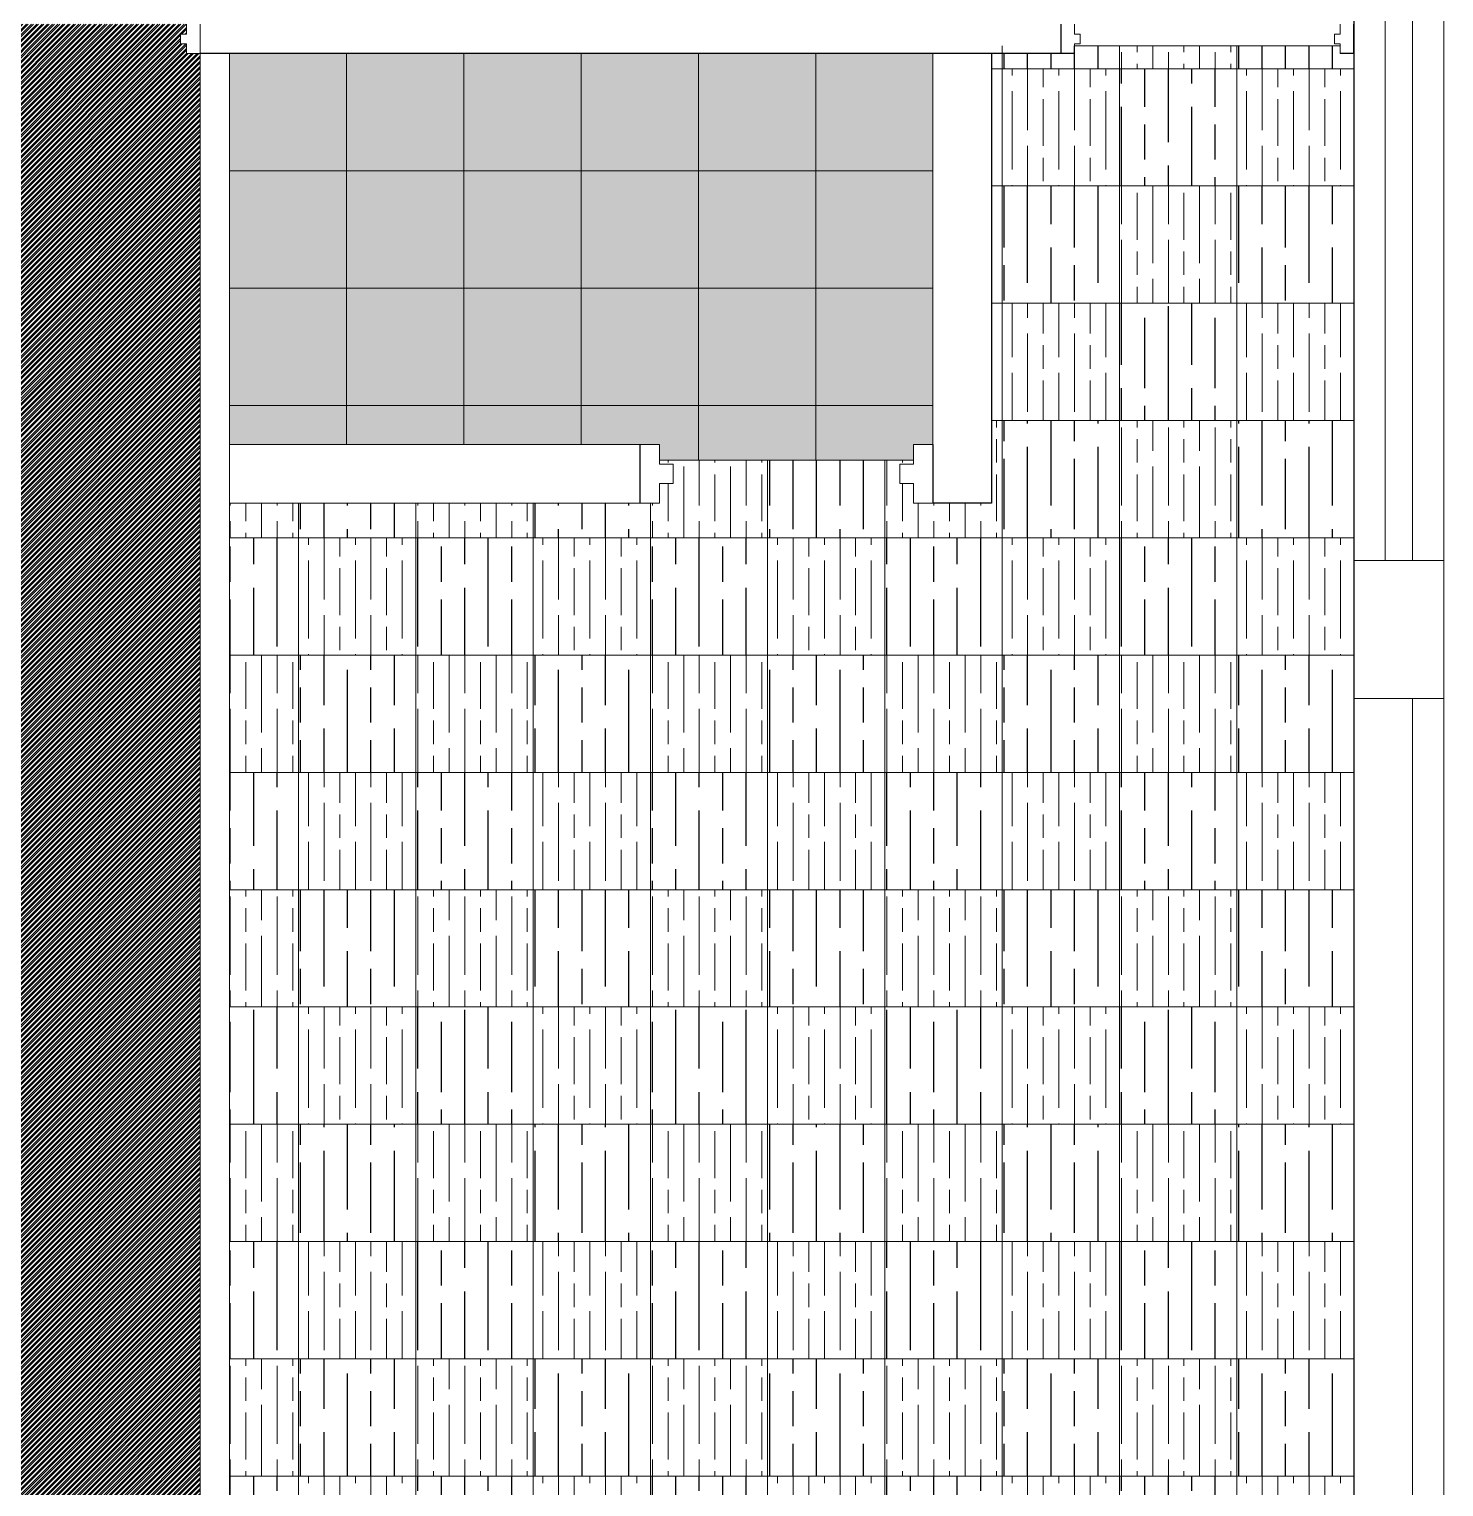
# Model space of a CAD drawing. Header units: millimetres. Extents: x 86441 to 190201, y 16532 to 98188.
# Drawn here: x 164845 to 168464, y 67977 to 71705 of the extents above; entities that cross this region are included whole.
import ezdxf

# ---------------------------------------------------------------- set-up
doc = ezdxf.new("R2010")
doc.units = ezdxf.units.MM
doc.header["$LTSCALE"] = 0.1
doc.layers.add('WINDOW', color=5, linetype='Continuous', lineweight=0)
pattern_1 = [(90, (57119.07, 38086.32), (120, -7e-15), [200, -40]), (90, (57159.07, 38046.32), (120, -7e-15), [120, -30, 60, -30]), (90, (57199.07, 37986.32), (120, -7e-15), [200, -40])]
pattern_2 = [(90, (57119.07, 38086.32), (180, -1e-14), [300, -60]), (90, (57179.07, 38026.32), (180, -1e-14), [180, -45, 90, -45]), (90, (57239.07, 37936.32), (180, -1e-14), [300, -60])]

msp = doc.modelspace()

# ---------------------------------------------------------------- hatches: boundary and pattern name
at = {"true_color": 0x939598, "transparency": 33554687}
h = msp.add_hatch(dxfattribs=at)
h.set_pattern_fill('ANSI32', color=252)
h.set_pattern_definition([(45, (57119.066, 38086.316), (-6.7351921, 6.7351921), []), (45, (57123.556, 38086.316), (-6.7351921, 6.7351921), [])])
h.paths.add_polyline_path([(165281.9, 71642.6), (165246.9, 71642.6), (165246.9, 71667.6), (165231.9, 71667.6), (165231.9, 71692.6), (165246.9, 71692.6), (165246.9, 71717.6), (165228.6, 71717.6), (164566.9, 71717.6), (164566.9, 71692.6), (164581.9, 71692.6), (164581.9, 71667.6), (164566.9, 71667.6), (164566.9, 71642.6), (164531.9, 71642.6), (163818.9, 71642.6), (163516.9, 71642.6), (163516.9, 70050), (164681.9, 70050), (164681.9, 69748), (163516.9, 69748), (163516.9, 69503), (163516.9, 68748), (163516.9, 68648), (163516.9, 67104), (163818.9, 67104), (164566.9, 67104), (164566.9, 67079), (164581.9, 67079), (164581.9, 67049), (165228.6, 67049), (165231.9, 67049), (165231.9, 67079), (165246.9, 67079), (165246.9, 67104), (165281.9, 67104)])
at = {"true_color": 0xffffff, "transparency": 33554610}
h = msp.add_hatch(dxfattribs=at)
h.set_pattern_fill('GOST_WOOD', scale=30)
h.set_pattern_definition(pattern_2)
h.paths.add_polyline_path([(167633.9, 71662.6), (167518.9, 71662.6), (167518.9, 71642.6), (167483.9, 71642.6), (167333.9, 71642.6), (167333.9, 71604), (167633.9, 71604)])
at = {"lineweight": 0, "true_color": 0x636466, "transparency": 33554687}
h = msp.add_hatch(dxfattribs=at)
h.set_pattern_fill('GOST_WOOD', color=251, scale=20)
h.set_pattern_definition(pattern_1)
h.paths.add_polyline_path([(167933.9, 71662.6), (167633.9, 71662.6), (167633.9, 71604), (167933.9, 71604)])
at = {"true_color": 0xffffff, "transparency": 33554610}
h = msp.add_hatch(dxfattribs=at)
h.set_pattern_fill('GOST_WOOD', scale=30)
h.set_pattern_definition(pattern_2)
h.paths.add_polyline_path([(168198.9, 71662.6), (167933.9, 71662.6), (167933.9, 71604), (168233.9, 71604), (168233.9, 71642.6), (168198.9, 71642.6)])
at = {"lineweight": 0, "true_color": 0x939598, "transparency": 33554658}
h = msp.add_hatch(color=252, dxfattribs=at)
h.dxf.hatch_style = 1
h.paths.add_polyline_path([(165656.9, 71642.6), (165356.9, 71642.6), (165356.9, 71342.6), (165656.9, 71342.6)])
at = {"true_color": 0x000000, "transparency": 33554687}
h = msp.add_hatch(color=18, dxfattribs=at)
h.dxf.hatch_style = 1
h.paths.add_polyline_path([(165956.9, 71642.6), (165656.9, 71642.6), (165656.9, 71342.6), (165956.9, 71342.6)])
at = {"lineweight": 0, "true_color": 0x939598, "transparency": 33554658}
h = msp.add_hatch(color=252, dxfattribs=at)
h.dxf.hatch_style = 1
h.paths.add_polyline_path([(166256.9, 71642.6), (165956.9, 71642.6), (165956.9, 71342.6), (166256.9, 71342.6)])
at = {"true_color": 0x000000, "transparency": 33554687}
h = msp.add_hatch(color=18, dxfattribs=at)
h.dxf.hatch_style = 1
h.paths.add_polyline_path([(166556.9, 71642.6), (166256.9, 71642.6), (166256.9, 71342.6), (166556.9, 71342.6)])
at = {"lineweight": 0, "true_color": 0x939598, "transparency": 33554658}
h = msp.add_hatch(color=252, dxfattribs=at)
h.dxf.hatch_style = 1
h.paths.add_polyline_path([(166856.9, 71642.6), (166556.9, 71642.6), (166556.9, 71342.6), (166856.9, 71342.6)])
at = {"true_color": 0x000000, "transparency": 33554687}
h = msp.add_hatch(color=18, dxfattribs=at)
h.dxf.hatch_style = 1
h.paths.add_polyline_path([(167156.9, 71642.6), (166856.9, 71642.6), (166856.9, 71342.6), (167156.9, 71342.6)])
at = {"lineweight": 0, "true_color": 0x636466, "transparency": 33554687}
h = msp.add_hatch(dxfattribs=at)
h.set_pattern_fill('GOST_WOOD', color=251, scale=20)
h.set_pattern_definition(pattern_1)
h.paths.add_polyline_path([(167633.9, 71604), (167333.9, 71604), (167333.9, 71304), (167633.9, 71304)])
at = {"true_color": 0xffffff, "transparency": 33554610}
h = msp.add_hatch(dxfattribs=at)
h.set_pattern_fill('GOST_WOOD', scale=30)
h.set_pattern_definition(pattern_2)
h.paths.add_polyline_path([(167933.9, 71604), (167633.9, 71604), (167633.9, 71304), (167933.9, 71304)])
at = {"lineweight": 0, "true_color": 0x636466, "transparency": 33554687}
h = msp.add_hatch(dxfattribs=at)
h.set_pattern_fill('GOST_WOOD', color=251, scale=20)
h.set_pattern_definition(pattern_1)
h.paths.add_polyline_path([(168233.9, 71604), (167933.9, 71604), (167933.9, 71304), (168233.9, 71304)])
at = {"true_color": 0x000000, "transparency": 33554687}
h = msp.add_hatch(color=18, dxfattribs=at)
h.dxf.hatch_style = 1
h.paths.add_polyline_path([(165656.9, 71342.6), (165356.9, 71342.6), (165356.9, 71042.6), (165656.9, 71042.6)])
at = {"lineweight": 0, "true_color": 0x939598, "transparency": 33554658}
h = msp.add_hatch(color=252, dxfattribs=at)
h.dxf.hatch_style = 1
h.paths.add_polyline_path([(165956.9, 71342.6), (165656.9, 71342.6), (165656.9, 71042.6), (165956.9, 71042.6)])
at = {"true_color": 0x000000, "transparency": 33554687}
h = msp.add_hatch(color=18, dxfattribs=at)
h.dxf.hatch_style = 1
h.paths.add_polyline_path([(166256.9, 71342.6), (165956.9, 71342.6), (165956.9, 71042.6), (166256.9, 71042.6)])
at = {"lineweight": 0, "true_color": 0x939598, "transparency": 33554658}
h = msp.add_hatch(color=252, dxfattribs=at)
h.dxf.hatch_style = 1
h.paths.add_polyline_path([(166556.9, 71342.6), (166256.9, 71342.6), (166256.9, 71042.6), (166556.9, 71042.6)])
at = {"true_color": 0x000000, "transparency": 33554687}
h = msp.add_hatch(color=18, dxfattribs=at)
h.dxf.hatch_style = 1
h.paths.add_polyline_path([(166856.9, 71342.6), (166556.9, 71342.6), (166556.9, 71042.6), (166856.9, 71042.6)])
at = {"lineweight": 0, "true_color": 0x939598, "transparency": 33554658}
h = msp.add_hatch(color=252, dxfattribs=at)
h.dxf.hatch_style = 1
h.paths.add_polyline_path([(167156.9, 71342.6), (166856.9, 71342.6), (166856.9, 71042.6), (167156.9, 71042.6)])
at = {"true_color": 0xffffff, "transparency": 33554610}
h = msp.add_hatch(dxfattribs=at)
h.set_pattern_fill('GOST_WOOD', scale=30)
h.set_pattern_definition(pattern_2)
h.paths.add_polyline_path([(167633.9, 71304), (167333.9, 71304), (167333.9, 71004), (167633.9, 71004)])
at = {"lineweight": 0, "true_color": 0x636466, "transparency": 33554687}
h = msp.add_hatch(dxfattribs=at)
h.set_pattern_fill('GOST_WOOD', color=251, scale=20)
h.set_pattern_definition(pattern_1)
h.paths.add_polyline_path([(167933.9, 71304), (167633.9, 71304), (167633.9, 71004), (167933.9, 71004)])
at = {"true_color": 0xffffff, "transparency": 33554610}
h = msp.add_hatch(dxfattribs=at)
h.set_pattern_fill('GOST_WOOD', scale=30)
h.set_pattern_definition(pattern_2)
h.paths.add_polyline_path([(168233.9, 71304), (167933.9, 71304), (167933.9, 71004), (168233.9, 71004)])
at = {"lineweight": 0, "true_color": 0x939598, "transparency": 33554658}
h = msp.add_hatch(color=252, dxfattribs=at)
h.dxf.hatch_style = 1
h.paths.add_polyline_path([(165656.9, 71042.6), (165356.9, 71042.6), (165356.9, 70742.6), (165656.9, 70742.6)])
at = {"true_color": 0x000000, "transparency": 33554687}
h = msp.add_hatch(color=18, dxfattribs=at)
h.dxf.hatch_style = 1
h.paths.add_polyline_path([(165956.9, 71042.6), (165656.9, 71042.6), (165656.9, 70742.6), (165956.9, 70742.6)])
at = {"lineweight": 0, "true_color": 0x939598, "transparency": 33554658}
h = msp.add_hatch(color=252, dxfattribs=at)
h.dxf.hatch_style = 1
h.paths.add_polyline_path([(166256.9, 71042.6), (165956.9, 71042.6), (165956.9, 70742.6), (166256.9, 70742.6)])
at = {"true_color": 0x000000, "transparency": 33554687}
h = msp.add_hatch(color=18, dxfattribs=at)
h.dxf.hatch_style = 1
h.paths.add_polyline_path([(166556.9, 71042.6), (166256.9, 71042.6), (166256.9, 70742.6), (166556.9, 70742.6)])
at = {"lineweight": 0, "true_color": 0x939598, "transparency": 33554658}
h = msp.add_hatch(color=252, dxfattribs=at)
h.dxf.hatch_style = 1
h.paths.add_polyline_path([(166856.9, 71042.6), (166556.9, 71042.6), (166556.9, 70742.6), (166856.9, 70742.6)])
at = {"true_color": 0x000000, "transparency": 33554687}
h = msp.add_hatch(color=18, dxfattribs=at)
h.dxf.hatch_style = 1
h.paths.add_polyline_path([(167156.9, 71042.6), (166856.9, 71042.6), (166856.9, 70742.6), (167156.9, 70742.6)])
at = {"lineweight": 0, "true_color": 0x636466, "transparency": 33554687}
h = msp.add_hatch(dxfattribs=at)
h.set_pattern_fill('GOST_WOOD', color=251, scale=20)
h.set_pattern_definition(pattern_1)
h.paths.add_polyline_path([(167633.9, 71004), (167333.9, 71004), (167333.9, 70704), (167633.9, 70704)])
at = {"true_color": 0xffffff, "transparency": 33554610}
h = msp.add_hatch(dxfattribs=at)
h.set_pattern_fill('GOST_WOOD', scale=30)
h.set_pattern_definition(pattern_2)
h.paths.add_polyline_path([(167933.9, 71004), (167633.9, 71004), (167633.9, 70704), (167933.9, 70704)])
at = {"lineweight": 0, "true_color": 0x636466, "transparency": 33554687}
h = msp.add_hatch(dxfattribs=at)
h.set_pattern_fill('GOST_WOOD', color=251, scale=20)
h.set_pattern_definition(pattern_1)
h.paths.add_polyline_path([(168233.9, 71004), (167933.9, 71004), (167933.9, 70704), (168233.9, 70704)])
at = {"true_color": 0x000000, "transparency": 33554687}
h = msp.add_hatch(color=18, dxfattribs=at)
h.dxf.hatch_style = 1
h.paths.add_polyline_path([(165656.9, 70742.6), (165356.9, 70742.6), (165356.9, 70642.6), (165656.9, 70642.6)])
at = {"lineweight": 0, "true_color": 0x939598, "transparency": 33554658}
h = msp.add_hatch(color=252, dxfattribs=at)
h.dxf.hatch_style = 1
h.paths.add_polyline_path([(165956.9, 70742.6), (165656.9, 70742.6), (165656.9, 70642.6), (165956.9, 70642.6)])
at = {"true_color": 0x000000, "transparency": 33554687}
h = msp.add_hatch(color=18, dxfattribs=at)
h.dxf.hatch_style = 1
h.paths.add_polyline_path([(166256.9, 70742.6), (165956.9, 70742.6), (165956.9, 70642.6), (166256.9, 70642.6)])
at = {"lineweight": 0, "true_color": 0x939598, "transparency": 33554658}
h = msp.add_hatch(color=252, dxfattribs=at)
h.dxf.hatch_style = 1
h.paths.add_polyline_path([(166556.9, 70742.6), (166256.9, 70742.6), (166256.9, 70642.6), (166456.9, 70642.6), (166456.9, 70602.6), (166556.9, 70602.6)])
at = {"true_color": 0x000000, "transparency": 33554687}
h = msp.add_hatch(color=18, dxfattribs=at)
h.dxf.hatch_style = 1
h.paths.add_polyline_path([(166856.9, 70742.6), (166556.9, 70742.6), (166556.9, 70602.6), (166856.9, 70602.6)])
at = {"lineweight": 0, "true_color": 0x939598, "transparency": 33554658}
h = msp.add_hatch(color=252, dxfattribs=at)
h.dxf.hatch_style = 1
h.paths.add_polyline_path([(167156.9, 70742.6), (166856.9, 70742.6), (166856.9, 70602.6), (167106.9, 70602.6), (167106.9, 70642.6), (167156.9, 70642.6)])
at = {"lineweight": 0, "true_color": 0x636466, "transparency": 33554687}
h = msp.add_hatch(dxfattribs=at)
h.set_pattern_fill('GOST_WOOD', color=251, scale=20)
h.set_pattern_definition(pattern_1)
h.paths.add_polyline_path([(167333.9, 70704), (167306.9, 70704), (167306.9, 70492.6), (167156.9, 70492.6), (167106.9, 70492.6), (167106.9, 70542.6), (167071.9, 70542.6), (167071.9, 70592.6), (167106.9, 70592.6), (167106.9, 70602.6), (167033.9, 70602.6), (167033.9, 70404), (167333.9, 70404)])
at = {"true_color": 0xffffff, "transparency": 33554610}
h = msp.add_hatch(dxfattribs=at)
h.set_pattern_fill('GOST_WOOD', scale=30)
h.set_pattern_definition(pattern_2)
h.paths.add_polyline_path([(167633.9, 70704), (167333.9, 70704), (167333.9, 70404), (167633.9, 70404)])
at = {"lineweight": 0, "true_color": 0x636466, "transparency": 33554687}
h = msp.add_hatch(dxfattribs=at)
h.set_pattern_fill('GOST_WOOD', color=251, scale=20)
h.set_pattern_definition(pattern_1)
h.paths.add_polyline_path([(167933.9, 70704), (167633.9, 70704), (167633.9, 70404), (167933.9, 70404)])
at = {"true_color": 0xffffff, "transparency": 33554610}
h = msp.add_hatch(dxfattribs=at)
h.set_pattern_fill('GOST_WOOD', scale=30)
h.set_pattern_definition(pattern_2)
h.paths.add_polyline_path([(168233.9, 70704), (167933.9, 70704), (167933.9, 70404), (168233.9, 70404)])
at = {"lineweight": 0, "true_color": 0x636466, "transparency": 33554687}
h = msp.add_hatch(dxfattribs=at)
h.set_pattern_fill('GOST_WOOD', color=251, scale=20)
h.set_pattern_definition(pattern_1)
h.paths.add_polyline_path([(166733.9, 70602.6), (166456.9, 70602.6), (166456.9, 70592.6), (166491.9, 70592.6), (166491.9, 70542.6), (166456.9, 70542.6), (166456.9, 70492.6), (166433.9, 70492.6), (166433.9, 70404), (166733.9, 70404)])
at = {"true_color": 0xffffff, "transparency": 33554610}
h = msp.add_hatch(dxfattribs=at)
h.set_pattern_fill('GOST_WOOD', scale=30)
h.set_pattern_definition(pattern_2)
h.paths.add_polyline_path([(167033.9, 70602.6), (166733.9, 70602.6), (166733.9, 70404), (167033.9, 70404)])
at = {"lineweight": 0, "true_color": 0x636466, "transparency": 33554687}
h = msp.add_hatch(dxfattribs=at)
h.set_pattern_fill('GOST_WOOD', color=251, scale=20)
h.set_pattern_definition(pattern_1)
h.paths.add_polyline_path([(165533.9, 70492.6), (165356.9, 70492.6), (165356.9, 70404), (165533.9, 70404)])
at = {"true_color": 0xffffff, "transparency": 33554610}
h = msp.add_hatch(dxfattribs=at)
h.set_pattern_fill('GOST_WOOD', scale=30)
h.set_pattern_definition(pattern_2)
h.paths.add_polyline_path([(165833.9, 70492.6), (165533.9, 70492.6), (165533.9, 70404), (165833.9, 70404)])
at = {"lineweight": 0, "true_color": 0x636466, "transparency": 33554687}
h = msp.add_hatch(dxfattribs=at)
h.set_pattern_fill('GOST_WOOD', color=251, scale=20)
h.set_pattern_definition(pattern_1)
h.paths.add_polyline_path([(166133.9, 70492.6), (165833.9, 70492.6), (165833.9, 70404), (166133.9, 70404)])
at = {"true_color": 0xffffff, "transparency": 33554610}
h = msp.add_hatch(dxfattribs=at)
h.set_pattern_fill('GOST_WOOD', scale=30)
h.set_pattern_definition(pattern_2)
h.paths.add_polyline_path([(166433.9, 70492.6), (166406.9, 70492.6), (166133.9, 70492.6), (166133.9, 70404), (166433.9, 70404)])
h = msp.add_hatch(dxfattribs=at)
h.set_pattern_fill('GOST_WOOD', scale=30)
h.set_pattern_definition(pattern_2)
h.paths.add_polyline_path([(165533.9, 70404), (165356.9, 70404), (165356.9, 70104), (165533.9, 70104)])
at = {"lineweight": 0, "true_color": 0x636466, "transparency": 33554687}
h = msp.add_hatch(dxfattribs=at)
h.set_pattern_fill('GOST_WOOD', color=251, scale=20)
h.set_pattern_definition(pattern_1)
h.paths.add_polyline_path([(165833.9, 70404), (165533.9, 70404), (165533.9, 70104), (165833.9, 70104)])
at = {"true_color": 0xffffff, "transparency": 33554610}
h = msp.add_hatch(dxfattribs=at)
h.set_pattern_fill('GOST_WOOD', scale=30)
h.set_pattern_definition(pattern_2)
h.paths.add_polyline_path([(166133.9, 70404), (165833.9, 70404), (165833.9, 70104), (166133.9, 70104)])
at = {"lineweight": 0, "true_color": 0x636466, "transparency": 33554687}
h = msp.add_hatch(dxfattribs=at)
h.set_pattern_fill('GOST_WOOD', color=251, scale=20)
h.set_pattern_definition(pattern_1)
h.paths.add_polyline_path([(166433.9, 70404), (166133.9, 70404), (166133.9, 70104), (166433.9, 70104)])
at = {"true_color": 0xffffff, "transparency": 33554610}
h = msp.add_hatch(dxfattribs=at)
h.set_pattern_fill('GOST_WOOD', scale=30)
h.set_pattern_definition(pattern_2)
h.paths.add_polyline_path([(166733.9, 70404), (166433.9, 70404), (166433.9, 70104), (166733.9, 70104)])
at = {"lineweight": 0, "true_color": 0x636466, "transparency": 33554687}
h = msp.add_hatch(dxfattribs=at)
h.set_pattern_fill('GOST_WOOD', color=251, scale=20)
h.set_pattern_definition(pattern_1)
h.paths.add_polyline_path([(167033.9, 70404), (166733.9, 70404), (166733.9, 70104), (167033.9, 70104)])
at = {"true_color": 0xffffff, "transparency": 33554610}
h = msp.add_hatch(dxfattribs=at)
h.set_pattern_fill('GOST_WOOD', scale=30)
h.set_pattern_definition(pattern_2)
h.paths.add_polyline_path([(167333.9, 70404), (167033.9, 70404), (167033.9, 70104), (167333.9, 70104)])
at = {"lineweight": 0, "true_color": 0x636466, "transparency": 33554687}
h = msp.add_hatch(dxfattribs=at)
h.set_pattern_fill('GOST_WOOD', color=251, scale=20)
h.set_pattern_definition(pattern_1)
h.paths.add_polyline_path([(167633.9, 70404), (167333.9, 70404), (167333.9, 70104), (167633.9, 70104)])
at = {"true_color": 0xffffff, "transparency": 33554610}
h = msp.add_hatch(dxfattribs=at)
h.set_pattern_fill('GOST_WOOD', scale=30)
h.set_pattern_definition(pattern_2)
h.paths.add_polyline_path([(167933.9, 70404), (167633.9, 70404), (167633.9, 70104), (167933.9, 70104)])
at = {"lineweight": 0, "true_color": 0x636466, "transparency": 33554687}
h = msp.add_hatch(dxfattribs=at)
h.set_pattern_fill('GOST_WOOD', color=251, scale=20)
h.set_pattern_definition(pattern_1)
h.paths.add_polyline_path([(168233.9, 70404), (167933.9, 70404), (167933.9, 70104), (168233.9, 70104)])
h = msp.add_hatch(dxfattribs=at)
h.set_pattern_fill('GOST_WOOD', color=251, scale=20)
h.set_pattern_definition(pattern_1)
h.paths.add_polyline_path([(165533.9, 70104), (165356.9, 70104), (165356.9, 69804), (165533.9, 69804)])
at = {"true_color": 0xffffff, "transparency": 33554610}
h = msp.add_hatch(dxfattribs=at)
h.set_pattern_fill('GOST_WOOD', scale=30)
h.set_pattern_definition(pattern_2)
h.paths.add_polyline_path([(165833.9, 70104), (165533.9, 70104), (165533.9, 69804), (165833.9, 69804)])
at = {"lineweight": 0, "true_color": 0x636466, "transparency": 33554687}
h = msp.add_hatch(dxfattribs=at)
h.set_pattern_fill('GOST_WOOD', color=251, scale=20)
h.set_pattern_definition(pattern_1)
h.paths.add_polyline_path([(166133.9, 70104), (165833.9, 70104), (165833.9, 69804), (166133.9, 69804)])
at = {"true_color": 0xffffff, "transparency": 33554610}
h = msp.add_hatch(dxfattribs=at)
h.set_pattern_fill('GOST_WOOD', scale=30)
h.set_pattern_definition(pattern_2)
h.paths.add_polyline_path([(166433.9, 70104), (166133.9, 70104), (166133.9, 69804), (166433.9, 69804)])
at = {"lineweight": 0, "true_color": 0x636466, "transparency": 33554687}
h = msp.add_hatch(dxfattribs=at)
h.set_pattern_fill('GOST_WOOD', color=251, scale=20)
h.set_pattern_definition(pattern_1)
h.paths.add_polyline_path([(166733.9, 70104), (166433.9, 70104), (166433.9, 69804), (166733.9, 69804)])
at = {"true_color": 0xffffff, "transparency": 33554610}
h = msp.add_hatch(dxfattribs=at)
h.set_pattern_fill('GOST_WOOD', scale=30)
h.set_pattern_definition(pattern_2)
h.paths.add_polyline_path([(167033.9, 70104), (166733.9, 70104), (166733.9, 69804), (167033.9, 69804)])
at = {"lineweight": 0, "true_color": 0x636466, "transparency": 33554687}
h = msp.add_hatch(dxfattribs=at)
h.set_pattern_fill('GOST_WOOD', color=251, scale=20)
h.set_pattern_definition(pattern_1)
h.paths.add_polyline_path([(167333.9, 70104), (167033.9, 70104), (167033.9, 69804), (167333.9, 69804)])
at = {"true_color": 0xffffff, "transparency": 33554610}
h = msp.add_hatch(dxfattribs=at)
h.set_pattern_fill('GOST_WOOD', scale=30)
h.set_pattern_definition(pattern_2)
h.paths.add_polyline_path([(167633.9, 70104), (167333.9, 70104), (167333.9, 69804), (167633.9, 69804)])
at = {"lineweight": 0, "true_color": 0x636466, "transparency": 33554687}
h = msp.add_hatch(dxfattribs=at)
h.set_pattern_fill('GOST_WOOD', color=251, scale=20)
h.set_pattern_definition(pattern_1)
h.paths.add_polyline_path([(167933.9, 70104), (167633.9, 70104), (167633.9, 69804), (167933.9, 69804)])
at = {"true_color": 0xffffff, "transparency": 33554610}
h = msp.add_hatch(dxfattribs=at)
h.set_pattern_fill('GOST_WOOD', scale=30)
h.set_pattern_definition(pattern_2)
h.paths.add_polyline_path([(168233.9, 70104), (167933.9, 70104), (167933.9, 69804), (168233.9, 69804)])
h = msp.add_hatch(dxfattribs=at)
h.set_pattern_fill('GOST_WOOD', scale=30)
h.set_pattern_definition(pattern_2)
h.paths.add_polyline_path([(165533.9, 69804), (165356.9, 69804), (165356.9, 69504), (165533.9, 69504)])
at = {"lineweight": 0, "true_color": 0x636466, "transparency": 33554687}
h = msp.add_hatch(dxfattribs=at)
h.set_pattern_fill('GOST_WOOD', color=251, scale=20)
h.set_pattern_definition(pattern_1)
h.paths.add_polyline_path([(165833.9, 69804), (165533.9, 69804), (165533.9, 69504), (165833.9, 69504)])
at = {"true_color": 0xffffff, "transparency": 33554610}
h = msp.add_hatch(dxfattribs=at)
h.set_pattern_fill('GOST_WOOD', scale=30)
h.set_pattern_definition(pattern_2)
h.paths.add_polyline_path([(166133.9, 69804), (165833.9, 69804), (165833.9, 69504), (166133.9, 69504)])
at = {"lineweight": 0, "true_color": 0x636466, "transparency": 33554687}
h = msp.add_hatch(dxfattribs=at)
h.set_pattern_fill('GOST_WOOD', color=251, scale=20)
h.set_pattern_definition(pattern_1)
h.paths.add_polyline_path([(166433.9, 69804), (166133.9, 69804), (166133.9, 69504), (166433.9, 69504)])
at = {"true_color": 0xffffff, "transparency": 33554610}
h = msp.add_hatch(dxfattribs=at)
h.set_pattern_fill('GOST_WOOD', scale=30)
h.set_pattern_definition(pattern_2)
h.paths.add_polyline_path([(166733.9, 69804), (166433.9, 69804), (166433.9, 69504), (166733.9, 69504)])
at = {"lineweight": 0, "true_color": 0x636466, "transparency": 33554687}
h = msp.add_hatch(dxfattribs=at)
h.set_pattern_fill('GOST_WOOD', color=251, scale=20)
h.set_pattern_definition(pattern_1)
h.paths.add_polyline_path([(167033.9, 69804), (166733.9, 69804), (166733.9, 69504), (167033.9, 69504)])
at = {"true_color": 0xffffff, "transparency": 33554610}
h = msp.add_hatch(dxfattribs=at)
h.set_pattern_fill('GOST_WOOD', scale=30)
h.set_pattern_definition(pattern_2)
h.paths.add_polyline_path([(167333.9, 69804), (167033.9, 69804), (167033.9, 69504), (167333.9, 69504)])
at = {"lineweight": 0, "true_color": 0x636466, "transparency": 33554687}
h = msp.add_hatch(dxfattribs=at)
h.set_pattern_fill('GOST_WOOD', color=251, scale=20)
h.set_pattern_definition(pattern_1)
h.paths.add_polyline_path([(167633.9, 69804), (167333.9, 69804), (167333.9, 69504), (167633.9, 69504)])
at = {"true_color": 0xffffff, "transparency": 33554610}
h = msp.add_hatch(dxfattribs=at)
h.set_pattern_fill('GOST_WOOD', scale=30)
h.set_pattern_definition(pattern_2)
h.paths.add_polyline_path([(167933.9, 69804), (167633.9, 69804), (167633.9, 69504), (167933.9, 69504)])
at = {"lineweight": 0, "true_color": 0x636466, "transparency": 33554687}
h = msp.add_hatch(dxfattribs=at)
h.set_pattern_fill('GOST_WOOD', color=251, scale=20)
h.set_pattern_definition(pattern_1)
h.paths.add_polyline_path([(168233.9, 69804), (167933.9, 69804), (167933.9, 69504), (168233.9, 69504)])
h = msp.add_hatch(dxfattribs=at)
h.set_pattern_fill('GOST_WOOD', color=251, scale=20)
h.set_pattern_definition(pattern_1)
h.paths.add_polyline_path([(165533.9, 69504), (165356.9, 69504), (165356.9, 69204), (165533.9, 69204)])
at = {"true_color": 0xffffff, "transparency": 33554610}
h = msp.add_hatch(dxfattribs=at)
h.set_pattern_fill('GOST_WOOD', scale=30)
h.set_pattern_definition(pattern_2)
h.paths.add_polyline_path([(165833.9, 69504), (165533.9, 69504), (165533.9, 69204), (165833.9, 69204)])
at = {"lineweight": 0, "true_color": 0x636466, "transparency": 33554687}
h = msp.add_hatch(dxfattribs=at)
h.set_pattern_fill('GOST_WOOD', color=251, scale=20)
h.set_pattern_definition(pattern_1)
h.paths.add_polyline_path([(166133.9, 69504), (165833.9, 69504), (165833.9, 69204), (166133.9, 69204)])
at = {"true_color": 0xffffff, "transparency": 33554610}
h = msp.add_hatch(dxfattribs=at)
h.set_pattern_fill('GOST_WOOD', scale=30)
h.set_pattern_definition(pattern_2)
h.paths.add_polyline_path([(166433.9, 69504), (166133.9, 69504), (166133.9, 69204), (166433.9, 69204)])
at = {"lineweight": 0, "true_color": 0x636466, "transparency": 33554687}
h = msp.add_hatch(dxfattribs=at)
h.set_pattern_fill('GOST_WOOD', color=251, scale=20)
h.set_pattern_definition(pattern_1)
h.paths.add_polyline_path([(166733.9, 69504), (166433.9, 69504), (166433.9, 69204), (166733.9, 69204)])
at = {"true_color": 0xffffff, "transparency": 33554610}
h = msp.add_hatch(dxfattribs=at)
h.set_pattern_fill('GOST_WOOD', scale=30)
h.set_pattern_definition(pattern_2)
h.paths.add_polyline_path([(167033.9, 69504), (166733.9, 69504), (166733.9, 69204), (167033.9, 69204)])
at = {"lineweight": 0, "true_color": 0x636466, "transparency": 33554687}
h = msp.add_hatch(dxfattribs=at)
h.set_pattern_fill('GOST_WOOD', color=251, scale=20)
h.set_pattern_definition(pattern_1)
h.paths.add_polyline_path([(167333.9, 69504), (167033.9, 69504), (167033.9, 69204), (167333.9, 69204)])
at = {"true_color": 0xffffff, "transparency": 33554610}
h = msp.add_hatch(dxfattribs=at)
h.set_pattern_fill('GOST_WOOD', scale=30)
h.set_pattern_definition(pattern_2)
h.paths.add_polyline_path([(167633.9, 69504), (167333.9, 69504), (167333.9, 69204), (167633.9, 69204)])
at = {"lineweight": 0, "true_color": 0x636466, "transparency": 33554687}
h = msp.add_hatch(dxfattribs=at)
h.set_pattern_fill('GOST_WOOD', color=251, scale=20)
h.set_pattern_definition(pattern_1)
h.paths.add_polyline_path([(167933.9, 69504), (167633.9, 69504), (167633.9, 69204), (167933.9, 69204)])
at = {"true_color": 0xffffff, "transparency": 33554610}
h = msp.add_hatch(dxfattribs=at)
h.set_pattern_fill('GOST_WOOD', scale=30)
h.set_pattern_definition(pattern_2)
h.paths.add_polyline_path([(168233.9, 69504), (167933.9, 69504), (167933.9, 69204), (168233.9, 69204)])
h = msp.add_hatch(dxfattribs=at)
h.set_pattern_fill('GOST_WOOD', scale=30)
h.set_pattern_definition(pattern_2)
h.paths.add_polyline_path([(165533.9, 69204), (165356.9, 69204), (165356.9, 68904), (165533.9, 68904)])
at = {"lineweight": 0, "true_color": 0x636466, "transparency": 33554687}
h = msp.add_hatch(dxfattribs=at)
h.set_pattern_fill('GOST_WOOD', color=251, scale=20)
h.set_pattern_definition(pattern_1)
h.paths.add_polyline_path([(165833.9, 69204), (165533.9, 69204), (165533.9, 68904), (165833.9, 68904)])
at = {"true_color": 0xffffff, "transparency": 33554610}
h = msp.add_hatch(dxfattribs=at)
h.set_pattern_fill('GOST_WOOD', scale=30)
h.set_pattern_definition(pattern_2)
h.paths.add_polyline_path([(166133.9, 69204), (165833.9, 69204), (165833.9, 68904), (166133.9, 68904)])
at = {"lineweight": 0, "true_color": 0x636466, "transparency": 33554687}
h = msp.add_hatch(dxfattribs=at)
h.set_pattern_fill('GOST_WOOD', color=251, scale=20)
h.set_pattern_definition(pattern_1)
h.paths.add_polyline_path([(166433.9, 69204), (166133.9, 69204), (166133.9, 68904), (166433.9, 68904)])
at = {"true_color": 0xffffff, "transparency": 33554610}
h = msp.add_hatch(dxfattribs=at)
h.set_pattern_fill('GOST_WOOD', scale=30)
h.set_pattern_definition(pattern_2)
h.paths.add_polyline_path([(166733.9, 69204), (166433.9, 69204), (166433.9, 68904), (166733.9, 68904)])
at = {"lineweight": 0, "true_color": 0x636466, "transparency": 33554687}
h = msp.add_hatch(dxfattribs=at)
h.set_pattern_fill('GOST_WOOD', color=251, scale=20)
h.set_pattern_definition(pattern_1)
h.paths.add_polyline_path([(167033.9, 69204), (166733.9, 69204), (166733.9, 68904), (167033.9, 68904)])
at = {"true_color": 0xffffff, "transparency": 33554610}
h = msp.add_hatch(dxfattribs=at)
h.set_pattern_fill('GOST_WOOD', scale=30)
h.set_pattern_definition(pattern_2)
h.paths.add_polyline_path([(167333.9, 69204), (167033.9, 69204), (167033.9, 68904), (167333.9, 68904)])
at = {"lineweight": 0, "true_color": 0x636466, "transparency": 33554687}
h = msp.add_hatch(dxfattribs=at)
h.set_pattern_fill('GOST_WOOD', color=251, scale=20)
h.set_pattern_definition(pattern_1)
h.paths.add_polyline_path([(167633.9, 69204), (167333.9, 69204), (167333.9, 68904), (167633.9, 68904)])
at = {"true_color": 0xffffff, "transparency": 33554610}
h = msp.add_hatch(dxfattribs=at)
h.set_pattern_fill('GOST_WOOD', scale=30)
h.set_pattern_definition(pattern_2)
h.paths.add_polyline_path([(167933.9, 69204), (167633.9, 69204), (167633.9, 68904), (167933.9, 68904)])
at = {"lineweight": 0, "true_color": 0x636466, "transparency": 33554687}
h = msp.add_hatch(dxfattribs=at)
h.set_pattern_fill('GOST_WOOD', color=251, scale=20)
h.set_pattern_definition(pattern_1)
h.paths.add_polyline_path([(168233.9, 69204), (167933.9, 69204), (167933.9, 68904), (168233.9, 68904)])
h = msp.add_hatch(dxfattribs=at)
h.set_pattern_fill('GOST_WOOD', color=251, scale=20)
h.set_pattern_definition(pattern_1)
h.paths.add_polyline_path([(165533.9, 68904), (165356.9, 68904), (165356.9, 68604), (165533.9, 68604)])
at = {"true_color": 0xffffff, "transparency": 33554610}
h = msp.add_hatch(dxfattribs=at)
h.set_pattern_fill('GOST_WOOD', scale=30)
h.set_pattern_definition(pattern_2)
h.paths.add_polyline_path([(165833.9, 68904), (165533.9, 68904), (165533.9, 68604), (165833.9, 68604)])
at = {"lineweight": 0, "true_color": 0x636466, "transparency": 33554687}
h = msp.add_hatch(dxfattribs=at)
h.set_pattern_fill('GOST_WOOD', color=251, scale=20)
h.set_pattern_definition(pattern_1)
h.paths.add_polyline_path([(166133.9, 68904), (165833.9, 68904), (165833.9, 68604), (166133.9, 68604)])
at = {"true_color": 0xffffff, "transparency": 33554610}
h = msp.add_hatch(dxfattribs=at)
h.set_pattern_fill('GOST_WOOD', scale=30)
h.set_pattern_definition(pattern_2)
h.paths.add_polyline_path([(166433.9, 68904), (166133.9, 68904), (166133.9, 68604), (166433.9, 68604)])
at = {"lineweight": 0, "true_color": 0x636466, "transparency": 33554687}
h = msp.add_hatch(dxfattribs=at)
h.set_pattern_fill('GOST_WOOD', color=251, scale=20)
h.set_pattern_definition(pattern_1)
h.paths.add_polyline_path([(166733.9, 68904), (166433.9, 68904), (166433.9, 68604), (166733.9, 68604)])
at = {"true_color": 0xffffff, "transparency": 33554610}
h = msp.add_hatch(dxfattribs=at)
h.set_pattern_fill('GOST_WOOD', scale=30)
h.set_pattern_definition(pattern_2)
h.paths.add_polyline_path([(167033.9, 68904), (166733.9, 68904), (166733.9, 68604), (167033.9, 68604)])
at = {"lineweight": 0, "true_color": 0x636466, "transparency": 33554687}
h = msp.add_hatch(dxfattribs=at)
h.set_pattern_fill('GOST_WOOD', color=251, scale=20)
h.set_pattern_definition(pattern_1)
h.paths.add_polyline_path([(167333.9, 68904), (167033.9, 68904), (167033.9, 68604), (167333.9, 68604)])
at = {"true_color": 0xffffff, "transparency": 33554610}
h = msp.add_hatch(dxfattribs=at)
h.set_pattern_fill('GOST_WOOD', scale=30)
h.set_pattern_definition(pattern_2)
h.paths.add_polyline_path([(167633.9, 68904), (167333.9, 68904), (167333.9, 68604), (167633.9, 68604)])
at = {"lineweight": 0, "true_color": 0x636466, "transparency": 33554687}
h = msp.add_hatch(dxfattribs=at)
h.set_pattern_fill('GOST_WOOD', color=251, scale=20)
h.set_pattern_definition(pattern_1)
h.paths.add_polyline_path([(167933.9, 68904), (167633.9, 68904), (167633.9, 68604), (167933.9, 68604)])
at = {"true_color": 0xffffff, "transparency": 33554610}
h = msp.add_hatch(dxfattribs=at)
h.set_pattern_fill('GOST_WOOD', scale=30)
h.set_pattern_definition(pattern_2)
h.paths.add_polyline_path([(168233.9, 68904), (167933.9, 68904), (167933.9, 68604), (168233.9, 68604)])
h = msp.add_hatch(dxfattribs=at)
h.set_pattern_fill('GOST_WOOD', scale=30)
h.set_pattern_definition(pattern_2)
h.paths.add_polyline_path([(165533.9, 68604), (165356.9, 68604), (165356.9, 68304), (165533.9, 68304)])
at = {"lineweight": 0, "true_color": 0x636466, "transparency": 33554687}
h = msp.add_hatch(dxfattribs=at)
h.set_pattern_fill('GOST_WOOD', color=251, scale=20)
h.set_pattern_definition(pattern_1)
h.paths.add_polyline_path([(165833.9, 68604), (165533.9, 68604), (165533.9, 68304), (165833.9, 68304)])
at = {"true_color": 0xffffff, "transparency": 33554610}
h = msp.add_hatch(dxfattribs=at)
h.set_pattern_fill('GOST_WOOD', scale=30)
h.set_pattern_definition(pattern_2)
h.paths.add_polyline_path([(166133.9, 68604), (165833.9, 68604), (165833.9, 68304), (166133.9, 68304)])
at = {"lineweight": 0, "true_color": 0x636466, "transparency": 33554687}
h = msp.add_hatch(dxfattribs=at)
h.set_pattern_fill('GOST_WOOD', color=251, scale=20)
h.set_pattern_definition(pattern_1)
h.paths.add_polyline_path([(166433.9, 68604), (166133.9, 68604), (166133.9, 68304), (166433.9, 68304)])
at = {"true_color": 0xffffff, "transparency": 33554610}
h = msp.add_hatch(dxfattribs=at)
h.set_pattern_fill('GOST_WOOD', scale=30)
h.set_pattern_definition(pattern_2)
h.paths.add_polyline_path([(166733.9, 68604), (166433.9, 68604), (166433.9, 68304), (166733.9, 68304)])
at = {"lineweight": 0, "true_color": 0x636466, "transparency": 33554687}
h = msp.add_hatch(dxfattribs=at)
h.set_pattern_fill('GOST_WOOD', color=251, scale=20)
h.set_pattern_definition(pattern_1)
h.paths.add_polyline_path([(167033.9, 68604), (166733.9, 68604), (166733.9, 68304), (167033.9, 68304)])
at = {"true_color": 0xffffff, "transparency": 33554610}
h = msp.add_hatch(dxfattribs=at)
h.set_pattern_fill('GOST_WOOD', scale=30)
h.set_pattern_definition(pattern_2)
h.paths.add_polyline_path([(167333.9, 68604), (167033.9, 68604), (167033.9, 68304), (167333.9, 68304)])
at = {"lineweight": 0, "true_color": 0x636466, "transparency": 33554687}
h = msp.add_hatch(dxfattribs=at)
h.set_pattern_fill('GOST_WOOD', color=251, scale=20)
h.set_pattern_definition(pattern_1)
h.paths.add_polyline_path([(167633.9, 68604), (167333.9, 68604), (167333.9, 68304), (167633.9, 68304)])
at = {"true_color": 0xffffff, "transparency": 33554610}
h = msp.add_hatch(dxfattribs=at)
h.set_pattern_fill('GOST_WOOD', scale=30)
h.set_pattern_definition(pattern_2)
h.paths.add_polyline_path([(167933.9, 68604), (167633.9, 68604), (167633.9, 68304), (167933.9, 68304)])
at = {"lineweight": 0, "true_color": 0x636466, "transparency": 33554687}
h = msp.add_hatch(dxfattribs=at)
h.set_pattern_fill('GOST_WOOD', color=251, scale=20)
h.set_pattern_definition(pattern_1)
h.paths.add_polyline_path([(168233.9, 68604), (167933.9, 68604), (167933.9, 68304), (168233.9, 68304)])
h = msp.add_hatch(dxfattribs=at)
h.set_pattern_fill('GOST_WOOD', color=251, scale=20)
h.set_pattern_definition(pattern_1)
h.paths.add_polyline_path([(165533.9, 68304), (165356.9, 68304), (165356.9, 68004), (165533.9, 68004)])
at = {"true_color": 0xffffff, "transparency": 33554610}
h = msp.add_hatch(dxfattribs=at)
h.set_pattern_fill('GOST_WOOD', scale=30)
h.set_pattern_definition(pattern_2)
h.paths.add_polyline_path([(165833.9, 68304), (165533.9, 68304), (165533.9, 68004), (165833.9, 68004)])
at = {"lineweight": 0, "true_color": 0x636466, "transparency": 33554687}
h = msp.add_hatch(dxfattribs=at)
h.set_pattern_fill('GOST_WOOD', color=251, scale=20)
h.set_pattern_definition(pattern_1)
h.paths.add_polyline_path([(166133.9, 68304), (165833.9, 68304), (165833.9, 68004), (166133.9, 68004)])
at = {"true_color": 0xffffff, "transparency": 33554610}
h = msp.add_hatch(dxfattribs=at)
h.set_pattern_fill('GOST_WOOD', scale=30)
h.set_pattern_definition(pattern_2)
h.paths.add_polyline_path([(166433.9, 68304), (166133.9, 68304), (166133.9, 68004), (166433.9, 68004)])
at = {"lineweight": 0, "true_color": 0x636466, "transparency": 33554687}
h = msp.add_hatch(dxfattribs=at)
h.set_pattern_fill('GOST_WOOD', color=251, scale=20)
h.set_pattern_definition(pattern_1)
h.paths.add_polyline_path([(166733.9, 68304), (166433.9, 68304), (166433.9, 68004), (166733.9, 68004)])
at = {"true_color": 0xffffff, "transparency": 33554610}
h = msp.add_hatch(dxfattribs=at)
h.set_pattern_fill('GOST_WOOD', scale=30)
h.set_pattern_definition(pattern_2)
h.paths.add_polyline_path([(167033.9, 68304), (166733.9, 68304), (166733.9, 68004), (167033.9, 68004)])
at = {"lineweight": 0, "true_color": 0x636466, "transparency": 33554687}
h = msp.add_hatch(dxfattribs=at)
h.set_pattern_fill('GOST_WOOD', color=251, scale=20)
h.set_pattern_definition(pattern_1)
h.paths.add_polyline_path([(167333.9, 68304), (167033.9, 68304), (167033.9, 68004), (167333.9, 68004)])
at = {"true_color": 0xffffff, "transparency": 33554610}
h = msp.add_hatch(dxfattribs=at)
h.set_pattern_fill('GOST_WOOD', scale=30)
h.set_pattern_definition(pattern_2)
h.paths.add_polyline_path([(167633.9, 68304), (167333.9, 68304), (167333.9, 68004), (167633.9, 68004)])
at = {"lineweight": 0, "true_color": 0x636466, "transparency": 33554687}
h = msp.add_hatch(dxfattribs=at)
h.set_pattern_fill('GOST_WOOD', color=251, scale=20)
h.set_pattern_definition(pattern_1)
h.paths.add_polyline_path([(167933.9, 68304), (167633.9, 68304), (167633.9, 68004), (167933.9, 68004)])
at = {"true_color": 0xffffff, "transparency": 33554610}
h = msp.add_hatch(dxfattribs=at)
h.set_pattern_fill('GOST_WOOD', scale=30)
h.set_pattern_definition(pattern_2)
h.paths.add_polyline_path([(168233.9, 68304), (167933.9, 68304), (167933.9, 68004), (168233.9, 68004)])
h = msp.add_hatch(dxfattribs=at)
h.set_pattern_fill('GOST_WOOD', scale=30)
h.set_pattern_definition(pattern_2)
h.paths.add_polyline_path([(165533.9, 68004), (165356.9, 68004), (165356.9, 67704), (165533.9, 67704)])
at = {"lineweight": 0, "true_color": 0x636466, "transparency": 33554687}
h = msp.add_hatch(dxfattribs=at)
h.set_pattern_fill('GOST_WOOD', color=251, scale=20)
h.set_pattern_definition(pattern_1)
h.paths.add_polyline_path([(165833.9, 68004), (165533.9, 68004), (165533.9, 67704), (165833.9, 67704)])
at = {"true_color": 0xffffff, "transparency": 33554610}
h = msp.add_hatch(dxfattribs=at)
h.set_pattern_fill('GOST_WOOD', scale=30)
h.set_pattern_definition(pattern_2)
h.paths.add_polyline_path([(166133.9, 68004), (165833.9, 68004), (165833.9, 67704), (166133.9, 67704)])
at = {"lineweight": 0, "true_color": 0x636466, "transparency": 33554687}
h = msp.add_hatch(dxfattribs=at)
h.set_pattern_fill('GOST_WOOD', color=251, scale=20)
h.set_pattern_definition(pattern_1)
h.paths.add_polyline_path([(166433.9, 68004), (166133.9, 68004), (166133.9, 67704), (166433.9, 67704)])
at = {"true_color": 0xffffff, "transparency": 33554610}
h = msp.add_hatch(dxfattribs=at)
h.set_pattern_fill('GOST_WOOD', scale=30)
h.set_pattern_definition(pattern_2)
h.paths.add_polyline_path([(166733.9, 68004), (166433.9, 68004), (166433.9, 67704), (166733.9, 67704)])
at = {"lineweight": 0, "true_color": 0x636466, "transparency": 33554687}
h = msp.add_hatch(dxfattribs=at)
h.set_pattern_fill('GOST_WOOD', color=251, scale=20)
h.set_pattern_definition(pattern_1)
h.paths.add_polyline_path([(167033.9, 68004), (166733.9, 68004), (166733.9, 67704), (167033.9, 67704)])
at = {"true_color": 0xffffff, "transparency": 33554610}
h = msp.add_hatch(dxfattribs=at)
h.set_pattern_fill('GOST_WOOD', scale=30)
h.set_pattern_definition(pattern_2)
h.paths.add_polyline_path([(167333.9, 68004), (167033.9, 68004), (167033.9, 67704), (167333.9, 67704)])
at = {"lineweight": 0, "true_color": 0x636466, "transparency": 33554687}
h = msp.add_hatch(dxfattribs=at)
h.set_pattern_fill('GOST_WOOD', color=251, scale=20)
h.set_pattern_definition(pattern_1)
h.paths.add_polyline_path([(167633.9, 68004), (167333.9, 68004), (167333.9, 67704), (167633.9, 67704)])
at = {"true_color": 0xffffff, "transparency": 33554610}
h = msp.add_hatch(dxfattribs=at)
h.set_pattern_fill('GOST_WOOD', scale=30)
h.set_pattern_definition(pattern_2)
h.paths.add_polyline_path([(167933.9, 68004), (167633.9, 68004), (167633.9, 67704), (167933.9, 67704)])
at = {"lineweight": 0, "true_color": 0x636466, "transparency": 33554687}
h = msp.add_hatch(dxfattribs=at)
h.set_pattern_fill('GOST_WOOD', color=251, scale=20)
h.set_pattern_definition(pattern_1)
h.paths.add_polyline_path([(168233.9, 68004), (167933.9, 68004), (167933.9, 67704), (168233.9, 67704)])

# ---------------------------------------------------------------- linework, layer by layer
at = {"color": 18, "lineweight": 5, "true_color": 0x000000, "transparency": 33554687}
msp.add_line((168463.9, 75523), (168463.9, 66618), dxfattribs=at)
at = {"color": 18, "lineweight": 0, "true_color": 0x000000, "transparency": 33554687}
for p, q in [((168463.9, 75523), (168463.9, 66618)), ((167156.9, 71642.6), (167156.9, 70492.6)), ((166456.9, 70642.6), (165356.9, 70642.6)), ((166456.9, 70492.6), (165356.9, 70492.6))]:
    msp.add_line(p, q, dxfattribs=at)
at = {"color": 18, "true_color": 0x000000, "transparency": 33554687}
msp.add_line((168234, 75293), (168234, 66388), dxfattribs=at)
at = {"color": 25, "lineweight": 0, "transparency": 33554687}
for p, q in [((165246.9, 71717.6), (165246.9, 71692.6)), ((165281.9, 71717.6), (165281.9, 71642.6)), ((165281.9, 71717.6), (165281.9, 71642.6)), ((165281.9, 71717.6), (165281.9, 71642.6)), ((167483.9, 71642.6), (167483.9, 71717.6)), ((167518.9, 71717.6), (167518.9, 71692.6)), ((168198.9, 71717.6), (168198.9, 71692.6)), ((165246.9, 71692.6), (165231.9, 71692.6)), ((165231.9, 71692.6), (165231.9, 71667.6)), ((165246.9, 71667.6), (165231.9, 71667.6)), ((165246.9, 71642.6), (165246.9, 71667.6)), ((167518.9, 71692.6), (167533.9, 71692.6)), ((167518.9, 71642.6), (167518.9, 71667.6)), ((167518.9, 71667.6), (167533.9, 71667.6)), ((167518.9, 71662.6), (168198.9, 71662.6)), ((167533.9, 71667.6), (167533.9, 71692.6)), ((168198.9, 71692.6), (168183.9, 71692.6)), ((168183.9, 71667.6), (168183.9, 71692.6)), ((168198.9, 71667.6), (168183.9, 71667.6)), ((168198.9, 71642.6), (168198.9, 71667.6)), ((165281.9, 71642.6), (165246.9, 71642.6)), ((167483.9, 71642.6), (167518.9, 71642.6)), ((168233.9, 71642.6), (168198.9, 71642.6))]:
    msp.add_line(p, q, dxfattribs=at)
at = {"color": 25, "lineweight": 9, "transparency": 33554687}
for p, q in [((165281.9, 71717.6), (165281.9, 67029)), ((165356.9, 71642.6), (165356.9, 67104))]:
    msp.add_line(p, q, dxfattribs=at)
at = {"transparency": 33554687}
for p, q in [((167483.9, 71717.6), (167483.9, 71642.6)), ((168233.9, 71642.6), (168233.9, 71717.6)), ((167306.9, 71642.6), (167306.9, 70492.6)), ((166406.9, 70642.6), (166406.9, 70492.6)), ((166406.9, 70642.6), (166406.9, 70492.6)), ((167156.9, 70642.6), (167156.9, 70492.6)), ((167156.9, 70642.6), (167156.9, 70492.6))]:
    msp.add_line(p, q, dxfattribs=at)
at = {"color": 251, "lineweight": 0, "true_color": 0x636466, "transparency": 33554687}
for p, q in [((167333.9, 71662.6), (167333.9, 67084)), ((167633.9, 71662.6), (167633.9, 67084)), ((167933.9, 71662.6), (167933.9, 67084)), ((168233.9, 71604), (167306.9, 71604)), ((168233.9, 71304), (167306.9, 71304)), ((168233.9, 71004), (167306.9, 71004)), ((168233.9, 70704), (167306.9, 70704)), ((166733.9, 70602.6), (166733.9, 67084)), ((167033.9, 70602.6), (167033.9, 67084)), ((165533.9, 70492.6), (165533.9, 67084)), ((165833.9, 70492.6), (165833.9, 67084)), ((166133.9, 70492.6), (166133.9, 67084)), ((166433.9, 70492.6), (166433.9, 67084)), ((168233.9, 70404), (165356.9, 70404)), ((168233.9, 70104), (165356.9, 70104)), ((168233.9, 69804), (165356.9, 69804)), ((168233.9, 69504), (165356.9, 69504)), ((168233.9, 69204), (165356.9, 69204)), ((168233.9, 68904), (165356.9, 68904)), ((168233.9, 68604), (165356.9, 68604)), ((168233.9, 68304), (165356.9, 68304)), ((168233.9, 68004), (165356.9, 68004))]:
    msp.add_line(p, q, dxfattribs=at)
at = {"color": 25, "transparency": 33554687}
msp.add_line((167518.9, 71642.6), (165281.9, 71642.6), dxfattribs=at)
at = {"color": 252, "lineweight": 0, "true_color": 0x939598, "transparency": 33554687}
for p, q in [((165656.9, 71642.6), (165656.9, 70642.6)), ((165956.9, 71642.6), (165956.9, 70642.6)), ((166256.9, 71642.6), (166256.9, 70642.6)), ((166556.9, 71642.6), (166556.9, 70602.6)), ((166856.9, 71642.6), (166856.9, 70602.6)), ((167156.9, 71342.6), (165356.9, 71342.6)), ((167156.9, 71042.6), (165356.9, 71042.6)), ((167156.9, 70742.6), (165356.9, 70742.6))]:
    msp.add_line(p, q, dxfattribs=at)
at = {"color": 7, "true_color": 0xffffff, "transparency": 33554687}
for p, q in [((167518.9, 71642.6), (167518.9, 71642.6)), ((168233.9, 71642.6), (168198.9, 71642.6)), ((168198.9, 71642.6), (168198.9, 71642.6)), ((167306.9, 70492.6), (167156.9, 70492.6))]:
    msp.add_line(p, q, dxfattribs=at)
at = {"color": 25, "lineweight": 0, "true_color": 0xb06239, "transparency": 33554687}
for p, q in [((166406.9, 70492.6), (166406.9, 70642.6)), ((166406.9, 70642.6), (166456.9, 70642.6)), ((166456.9, 70642.6), (166456.9, 70592.6)), ((167156.9, 70642.6), (167106.9, 70642.6)), ((167106.9, 70642.6), (167106.9, 70592.6)), ((167156.9, 70492.6), (167156.9, 70642.6)), ((166456.9, 70602.6), (167106.9, 70602.6)), ((166456.9, 70592.6), (166491.9, 70592.6)), ((166491.9, 70592.6), (166491.9, 70542.6)), ((167106.9, 70592.6), (167071.9, 70592.6)), ((167071.9, 70592.6), (167071.9, 70542.6)), ((166456.9, 70492.6), (166456.9, 70542.6)), ((166456.9, 70542.6), (166491.9, 70542.6)), ((167106.9, 70542.6), (167071.9, 70542.6)), ((167106.9, 70492.6), (167106.9, 70542.6)), ((166406.9, 70492.6), (166456.9, 70492.6)), ((167156.9, 70492.6), (167106.9, 70492.6))]:
    msp.add_line(p, q, dxfattribs=at)
at = {"color": 18, "lineweight": 0, "true_color": 0x000000, "transparency": 33554687}
msp.add_lwpolyline([(167306.9, 70492.6), (167306.9, 71642.6)], dxfattribs=at)
at = {"layer": 'WINDOW', "transparency": 33554687}
for p, q in [((168313.9, 73235), (168313.9, 70346)), ((168383.9, 73235), (168383.9, 70346)), ((168233.9, 70346), (168463.9, 70346)), ((168233.9, 69993), (168463.9, 69993)), ((168383.9, 69993), (168383.9, 67104))]:
    msp.add_line(p, q, dxfattribs=at)

doc.saveas('drawing.dxf')
